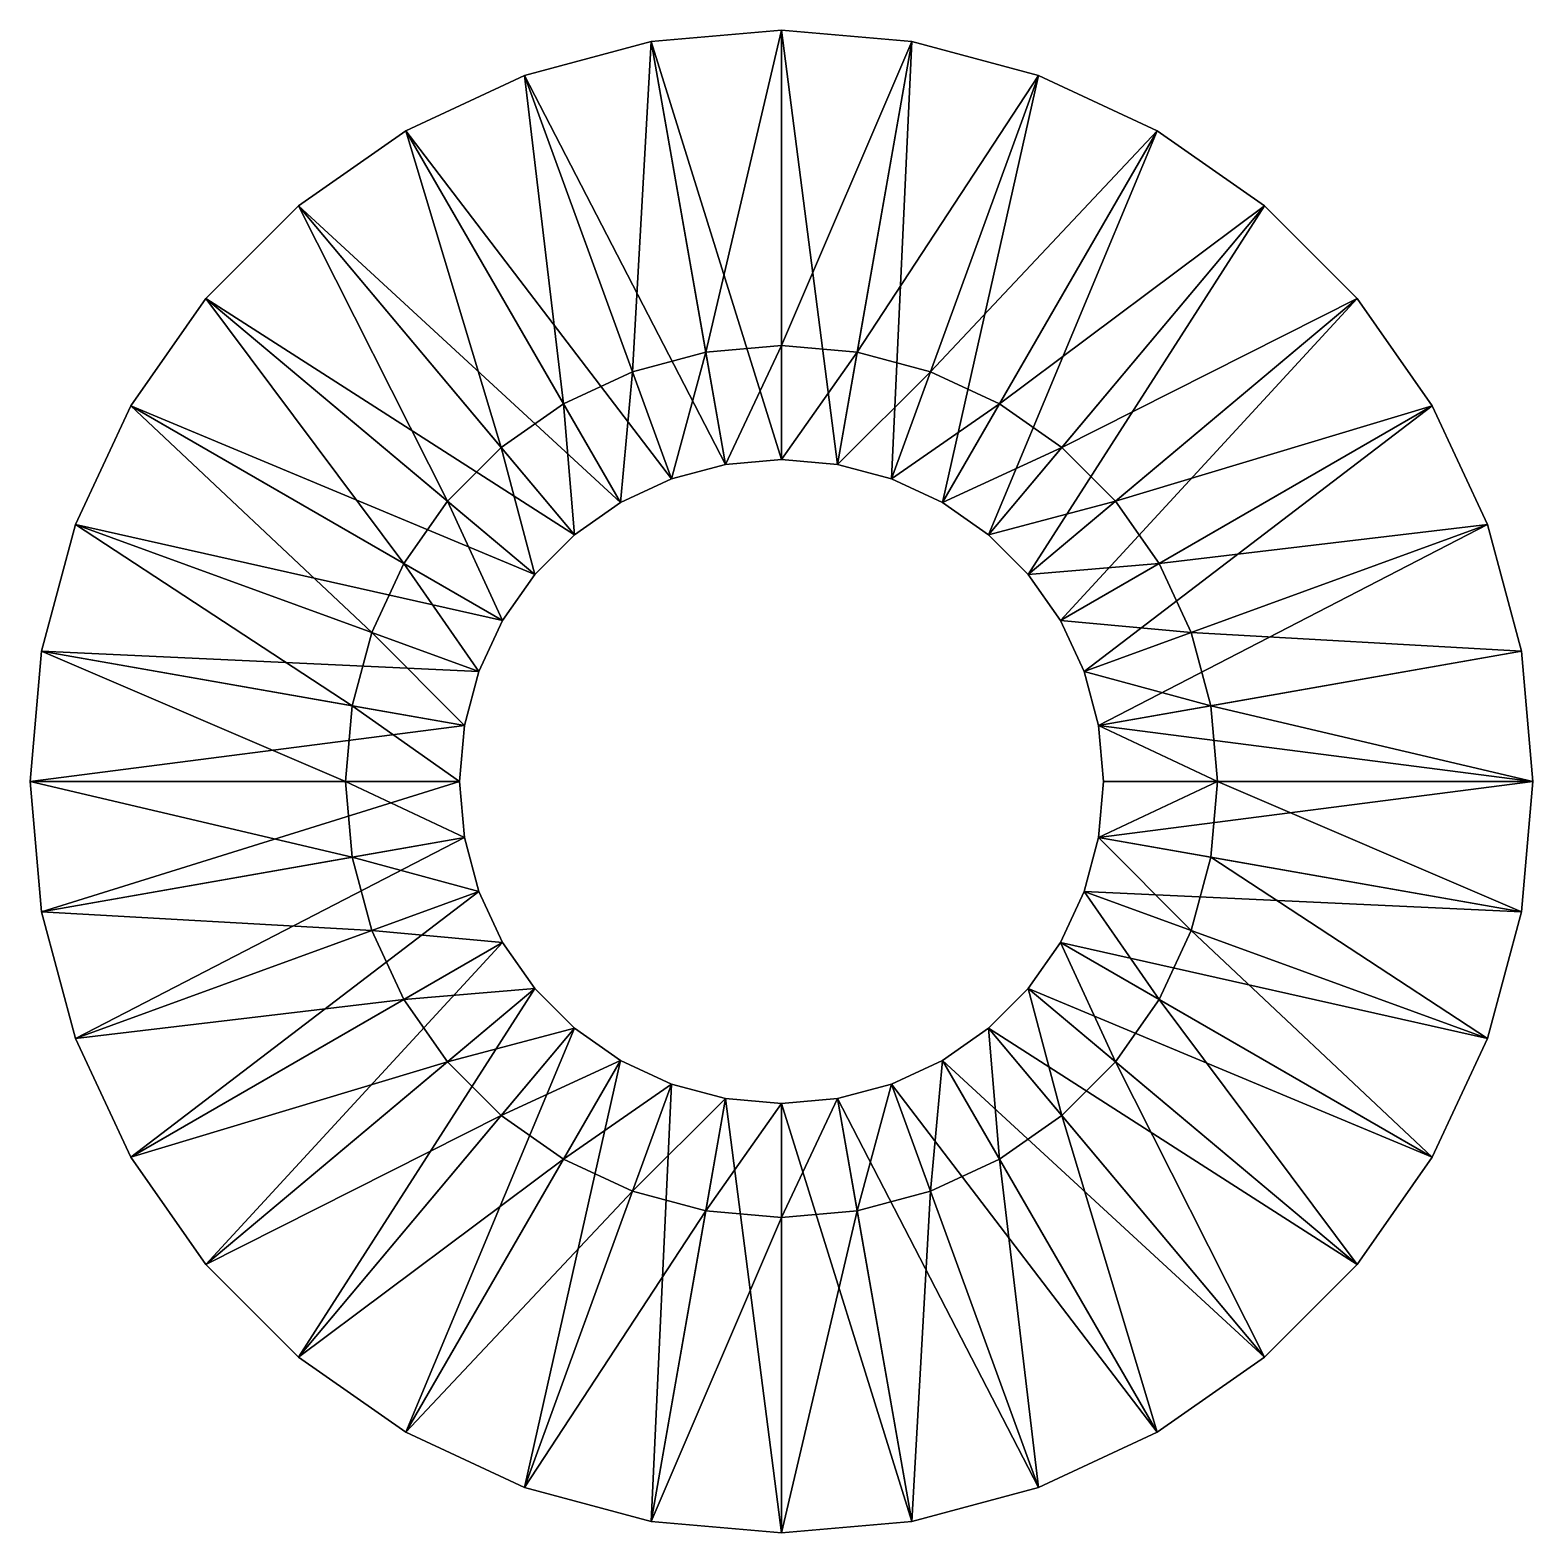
# Model space of a CAD drawing. Extents: x -3.56 to 3.56, y -3.56 to 3.56.
import ezdxf

# ---------------------------------------------------------------- set-up
doc = ezdxf.new("R2010")
doc.units = 0
doc.layers.add('back_piece', color=7, linetype='CONTINUOUS')

msp = doc.modelspace()

# ---------------------------------------------------------------- meshes
at = {"layer": 'back_piece', "color": 7}
mesh = msp.add_polyface(dxfattribs=at)
corners = [(-0.617493, 3.501976), (0, 1.524), (0, 3.556), (-0.26464, 1.500847), (-0.521239, 1.432092), (-1.216224, 3.341547), (-0.762, 1.319823), (-1.778, 3.079586), (-0.979608, 1.167452), (-2.285753, 2.724054), (-0.358366, 2.032397, 3.386426), (-0.705844, 1.939291, 3.386426), (-1.031875, 1.78726, 3.386426), (0, 2.06375, 3.386426), (0, 1.524, 3.386426), (-0.26464, 1.500847, 3.386426), (-0.521239, 1.432092, 3.386426), (-0.762, 1.319823, 3.386426), (-0.979608, 1.167452, 3.386426), (-1.167452, 0.979608, 3.386426), (-1.326553, 1.580924, 3.386426), (-1.319823, 0.762, 3.386426), (-1.580924, 1.326553, 3.386426), (-1.167452, 0.979608), (-1.319823, 0.762), (-1.432092, 0.521239, 3.386426)]
mesh.append_faces([[corners[k] for k in face] for face in [(0, 1, 2), (3, 1, 0), (4, 3, 5), (6, 4, 7), (8, 6, 9), (7, 4, 5), (5, 3, 0), (2, 10, 0), (0, 11, 5), (5, 12, 7), (12, 5, 11), (11, 0, 10), (10, 2, 13), (14, 15, 13), (15, 16, 10), (16, 17, 11), (17, 18, 12), (13, 15, 10), (18, 19, 20), (10, 16, 11), (19, 21, 22), (11, 17, 12), (12, 18, 20), (1, 3, 15), (3, 4, 16), (4, 6, 17), (6, 8, 18), (8, 23, 19), (23, 24, 21), (24, 25, 21), (23, 21, 19), (8, 19, 18), (6, 18, 17), (4, 17, 16), (3, 16, 15), (1, 15, 14)]], dxfattribs={"color": 7})
mesh = msp.add_polyface(dxfattribs=at)
corners = [(0.979608, 1.167452), (1.167452, 0.979608), (2.285753, 2.724054), (0, 1.524), (0.26464, 1.500847), (0, 3.556), (0.521239, 1.432092), (0.617493, 3.501976), (0.762, 1.319823), (1.216224, 3.341547), (1.778, 3.079586), (2.724054, 2.285753), (1.319823, 0.762), (3.079586, 1.778), (1.580924, 1.326553, 3.386426), (1.326553, 1.580924, 3.386426), (1.031875, 1.78726, 3.386426), (0.705844, 1.939291, 3.386426), (0.358366, 2.032397, 3.386426), (0, 2.06375, 3.386426), (1.78726, 1.031875, 3.386426), (0.26464, 1.500847, 3.386426), (0, 1.524, 3.386426), (0.521239, 1.432092, 3.386426), (0.762, 1.319823, 3.386426), (0.979608, 1.167452, 3.386426)]
mesh.append_faces([[corners[k] for k in face] for face in [(0, 1, 2), (3, 4, 5), (4, 6, 7), (6, 8, 9), (8, 0, 10), (5, 4, 7), (7, 6, 9), (9, 8, 10), (10, 0, 2), (2, 1, 11), (11, 12, 13), (13, 14, 11), (11, 15, 2), (2, 16, 10), (10, 17, 9), (9, 18, 7), (7, 19, 5), (19, 7, 18), (18, 9, 17), (17, 10, 16), (16, 2, 15), (15, 11, 14), (14, 13, 20), (21, 22, 18), (23, 21, 17), (24, 23, 16), (14, 25, 15), (15, 24, 16), (16, 23, 17), (17, 21, 18), (18, 22, 19), (8, 6, 23), (6, 4, 21), (4, 3, 22), (4, 22, 21), (6, 21, 23)]], dxfattribs={"color": 7})
mesh = msp.add_polyface(dxfattribs=at)
corners = [(-1.524, 0), (-1.500847, 0.26464), (-3.556, 0), (-1.432092, 0.521239), (-3.501976, 0.617493), (-1.319823, 0.762), (-3.341547, 1.216224), (-1.167452, 0.979608), (-3.079586, 1.778), (-0.979608, 1.167452), (-2.724054, 2.285753), (-2.285753, 2.724054), (-0.762, 1.319823), (-1.778, 3.079586), (-1.326553, 1.580924, 3.386426), (-1.580924, 1.326553, 3.386426), (-1.78726, 1.031875, 3.386426), (-1.939291, 0.705844, 3.386426), (-2.032397, 0.358366, 3.386426), (-2.06375, 0, 3.386426), (-1.031875, 1.78726, 3.386426), (-1.432092, 0.521239, 3.386426), (-1.500847, 0.26464, 3.386426), (-1.319823, 0.762, 3.386426), (-1.524, 0, 3.386426), (-1.167452, 0.979608, 3.386426)]
mesh.append_faces([[corners[k] for k in face] for face in [(0, 1, 2), (1, 3, 4), (3, 5, 6), (5, 7, 8), (7, 9, 10), (2, 1, 4), (4, 3, 6), (6, 5, 8), (8, 7, 10), (10, 9, 11), (11, 12, 13), (13, 14, 11), (11, 15, 10), (10, 16, 8), (8, 17, 6), (6, 18, 4), (4, 19, 2), (19, 4, 18), (18, 6, 17), (17, 8, 16), (16, 10, 15), (15, 11, 14), (14, 13, 20), (21, 22, 17), (23, 21, 16), (22, 24, 18), (14, 25, 15), (15, 23, 16), (16, 21, 17), (17, 22, 18), (18, 24, 19), (5, 3, 21), (3, 1, 22), (1, 0, 24), (1, 24, 22), (3, 22, 21)]], dxfattribs={"color": 7})
mesh = msp.add_polyface(dxfattribs=at)
corners = [(1.500847, 0.26464), (3.556, 0), (3.501976, 0.617493), (1.432092, 0.521239), (3.341547, 1.216224), (1.319823, 0.762), (3.079586, 1.778), (1.167452, 0.979608), (2.724054, 2.285753), (1.524, 0), (2.032397, 0.358366, 3.386426), (1.939291, 0.705844, 3.386426), (1.78726, 1.031875, 3.386426), (2.06375, 0, 3.386426), (1.319823, 0.762, 3.386426), (1.167452, 0.979608, 3.386426), (1.524, 0, 3.386426), (1.500847, 0.26464, 3.386426), (1.432092, 0.521239, 3.386426), (0.979608, 1.167452, 3.386426), (1.580924, 1.326553, 3.386426), (0.762, 1.319823, 3.386426), (1.326553, 1.580924, 3.386426), (0.979608, 1.167452), (0.762, 1.319823), (0.521239, 1.432092, 3.386426)]
mesh.append_faces([[corners[k] for k in face] for face in [(0, 1, 2), (3, 0, 4), (5, 3, 6), (7, 5, 8), (0, 9, 1), (6, 3, 4), (4, 0, 2), (1, 10, 2), (2, 11, 4), (4, 12, 6), (12, 4, 11), (11, 2, 10), (10, 1, 13), (14, 15, 12), (16, 17, 13), (18, 14, 11), (17, 18, 10), (15, 19, 20), (13, 17, 10), (19, 21, 22), (10, 18, 11), (11, 14, 12), (12, 15, 20), (9, 0, 17), (0, 3, 18), (3, 5, 14), (5, 7, 15), (7, 23, 19), (23, 24, 21), (24, 25, 21), (23, 21, 19), (7, 19, 15), (5, 15, 14), (3, 14, 18), (0, 18, 17), (9, 17, 16)]], dxfattribs={"color": 7})
mesh = msp.add_polyface(dxfattribs=at)
corners = [(-1.167452, -0.979608), (-1.319823, -0.762), (-2.724054, -2.285753), (-1.432092, -0.521239), (-3.079586, -1.778), (-1.500847, -0.26464), (-3.341547, -1.216224), (-1.524, 0), (-3.501976, -0.617493), (-3.556, 0), (-2.032397, -0.358366, 3.386426), (-1.939291, -0.705844, 3.386426), (-1.78726, -1.031875, 3.386426), (-2.06375, 0, 3.386426), (-1.524, 0, 3.386426), (-1.500847, -0.26464, 3.386426), (-1.432092, -0.521239, 3.386426), (-1.319823, -0.762, 3.386426), (-1.167452, -0.979608, 3.386426), (-0.979608, -1.167452, 3.386426), (-1.580924, -1.326553, 3.386426), (-0.762, -1.319823, 3.386426), (-1.326553, -1.580924, 3.386426), (-0.979608, -1.167452), (-0.762, -1.319823), (-0.521239, -1.432092, 3.386426)]
mesh.append_faces([[corners[k] for k in face] for face in [(0, 1, 2), (1, 3, 4), (3, 5, 6), (5, 7, 8), (4, 3, 6), (6, 5, 8), (8, 7, 9), (9, 10, 8), (8, 11, 6), (6, 12, 4), (12, 6, 11), (11, 8, 10), (10, 9, 13), (14, 15, 13), (15, 16, 10), (16, 17, 11), (17, 18, 12), (13, 15, 10), (18, 19, 20), (10, 16, 11), (19, 21, 22), (11, 17, 12), (12, 18, 20), (7, 5, 15), (5, 3, 16), (3, 1, 17), (1, 0, 18), (0, 23, 19), (23, 24, 21), (24, 25, 21), (23, 21, 19), (0, 19, 18), (1, 18, 17), (3, 17, 16), (5, 16, 15), (7, 15, 14)]], dxfattribs={"color": 7})
mesh = msp.add_polyface(dxfattribs=at)
corners = [(1.524, 0), (1.500847, -0.26464), (3.556, 0), (1.167452, -0.979608), (0.979608, -1.167452), (2.724054, -2.285753), (1.319823, -0.762), (3.079586, -1.778), (1.432092, -0.521239), (3.501976, -0.617493), (3.341547, -1.216224), (2.285753, -2.724054), (0.762, -1.319823), (1.778, -3.079586), (1.326553, -1.580924, 3.386426), (1.580924, -1.326553, 3.386426), (1.78726, -1.031875, 3.386426), (1.939291, -0.705844, 3.386426), (2.032397, -0.358366, 3.386426), (2.06375, 0, 3.386426), (1.031875, -1.78726, 3.386426), (1.524, 0, 3.386426), (1.500847, -0.26464, 3.386426), (1.432092, -0.521239, 3.386426), (1.319823, -0.762, 3.386426), (1.167452, -0.979608, 3.386426)]
mesh.append_faces([[corners[k] for k in face] for face in [(0, 1, 2), (3, 4, 5), (6, 3, 7), (8, 9, 1), (8, 6, 10), (2, 1, 9), (9, 8, 10), (10, 6, 7), (7, 3, 5), (5, 4, 11), (11, 12, 13), (13, 14, 11), (11, 15, 5), (5, 16, 7), (7, 17, 10), (10, 18, 9), (9, 19, 2), (19, 9, 18), (18, 10, 17), (17, 7, 16), (16, 5, 15), (15, 11, 14), (14, 13, 20), (21, 19, 22), (22, 19, 18), (23, 22, 17), (24, 23, 16), (14, 25, 15), (15, 24, 16), (16, 23, 17), (17, 22, 18), (6, 8, 23), (8, 1, 22), (1, 0, 21), (1, 21, 22), (8, 22, 23)]], dxfattribs={"color": 7})
mesh = msp.add_polyface(dxfattribs=at)
corners = [(0.979608, -1.167452), (0.762, -1.319823), (2.285753, -2.724054), (0.521239, -1.432092), (1.778, -3.079586), (0.26464, -1.500847), (1.216224, -3.341547), (0, -1.524), (0.617493, -3.501976), (0, -3.556), (0.358366, -2.032397, 3.386426), (0.705844, -1.939291, 3.386426), (1.031875, -1.78726, 3.386426), (0, -2.06375, 3.386426), (0.521239, -1.432092, 3.386426), (0.762, -1.319823, 3.386426), (0, -1.524, 3.386426), (0.26464, -1.500847, 3.386426), (0.979608, -1.167452, 3.386426), (1.167452, -0.979608, 3.386426), (1.326553, -1.580924, 3.386426), (1.319823, -0.762, 3.386426), (1.580924, -1.326553, 3.386426), (1.167452, -0.979608), (1.319823, -0.762), (1.432092, -0.521239, 3.386426)]
mesh.append_faces([[corners[k] for k in face] for face in [(0, 1, 2), (1, 3, 4), (3, 5, 6), (5, 7, 8), (4, 3, 6), (6, 5, 8), (8, 7, 9), (9, 10, 8), (8, 11, 6), (6, 12, 4), (12, 6, 11), (11, 8, 10), (10, 9, 13), (14, 15, 11), (16, 17, 13), (11, 15, 12), (17, 14, 10), (15, 18, 12), (18, 19, 20), (13, 17, 10), (19, 21, 22), (10, 14, 11), (12, 18, 20), (7, 5, 17), (5, 3, 14), (3, 1, 15), (1, 0, 18), (0, 23, 19), (23, 24, 21), (24, 25, 21), (23, 21, 19), (0, 19, 18), (1, 18, 15), (3, 15, 14), (5, 14, 17), (7, 17, 16)]], dxfattribs={"color": 7})
mesh = msp.add_polyface(dxfattribs=at)
corners = [(-0.979608, -1.167452), (-1.167452, -0.979608), (-2.285753, -2.724054), (-0.762, -1.319823), (-1.778, -3.079586), (0, -1.524), (-0.26464, -1.500847), (0, -3.556), (-0.521239, -1.432092), (-0.617493, -3.501976), (-1.216224, -3.341547), (-2.724054, -2.285753), (-1.319823, -0.762), (-3.079586, -1.778), (-1.580924, -1.326553, 3.386426), (-1.326553, -1.580924, 3.386426), (-1.031875, -1.78726, 3.386426), (-0.705844, -1.939291, 3.386426), (-0.358366, -2.032397, 3.386426), (0, -2.06375, 3.386426), (-1.78726, -1.031875, 3.386426), (-0.762, -1.319823, 3.386426), (-0.521239, -1.432092, 3.386426), (-0.26464, -1.500847, 3.386426), (-0.979608, -1.167452, 3.386426), (0, -1.524, 3.386426)]
mesh.append_faces([[corners[k] for k in face] for face in [(0, 1, 2), (3, 0, 4), (5, 6, 7), (6, 8, 9), (8, 3, 10), (7, 6, 9), (9, 8, 10), (10, 3, 4), (4, 0, 2), (2, 1, 11), (11, 12, 13), (13, 14, 11), (11, 15, 2), (2, 16, 4), (4, 17, 10), (10, 18, 9), (9, 19, 7), (19, 9, 18), (18, 10, 17), (17, 4, 16), (16, 2, 15), (15, 11, 14), (14, 13, 20), (21, 22, 16), (22, 23, 17), (14, 24, 15), (23, 25, 18), (15, 21, 16), (16, 22, 17), (17, 23, 18), (18, 25, 19), (3, 8, 22), (8, 6, 23), (6, 5, 25), (6, 25, 23), (8, 23, 22)]], dxfattribs={"color": 7})

doc.saveas('drawing.dxf')
